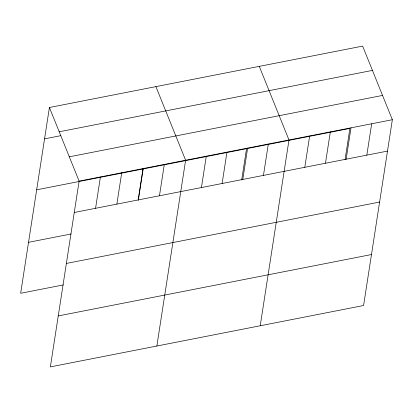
<?xml version="1.0" encoding="UTF-8"?>
<svg xmlns="http://www.w3.org/2000/svg" width="413" height="413" viewBox="0 0 413 413"><rect width="100%" height="100%" fill="white"/><g stroke="black" fill="none" stroke-linecap="round" stroke-linejoin="round"><path stroke-width="0.62" d="M49.41 107.494L79.12 181.106L50.36 366.894L363.59 305.506L392.35 119.724L362.64 46.106L49.41 107.494L20.65 293.276L63.251 284.929M95.563 208.302L100.421 176.934M116.864 204.125L121.721 172.758M138.164 199.954L143.022 168.587M138.324 200.197L143.166 168.943M159.464 195.777L164.317 164.41M156.857 346.022L185.618 160.239L155.907 86.622M201.436 187.554L206.293 156.186M222.111 183.501L226.964 152.134M241.693 179.939L246.53 148.69M242.782 179.448L247.64 148.081M263.458 175.396L268.311 144.034M260.226 325.764L288.986 139.981L259.276 66.364M304.804 167.296L309.657 135.929M325.475 163.243L330.333 131.876M345.056 159.681L349.894 128.433L36.664 189.815M346.146 159.191L351.004 127.829M366.821 155.138L371.679 123.776M59.214 131.783L372.443 70.401M44.558 138.856L60.845 135.665M69.317 156.816L382.546 95.429M79.12 181.106L392.35 119.724M74.268 212.473L387.492 151.091M28.538 242.317L71.139 233.97M66.379 263.432L379.604 202.05M58.248 315.935L371.478 254.547"/></g></svg>
